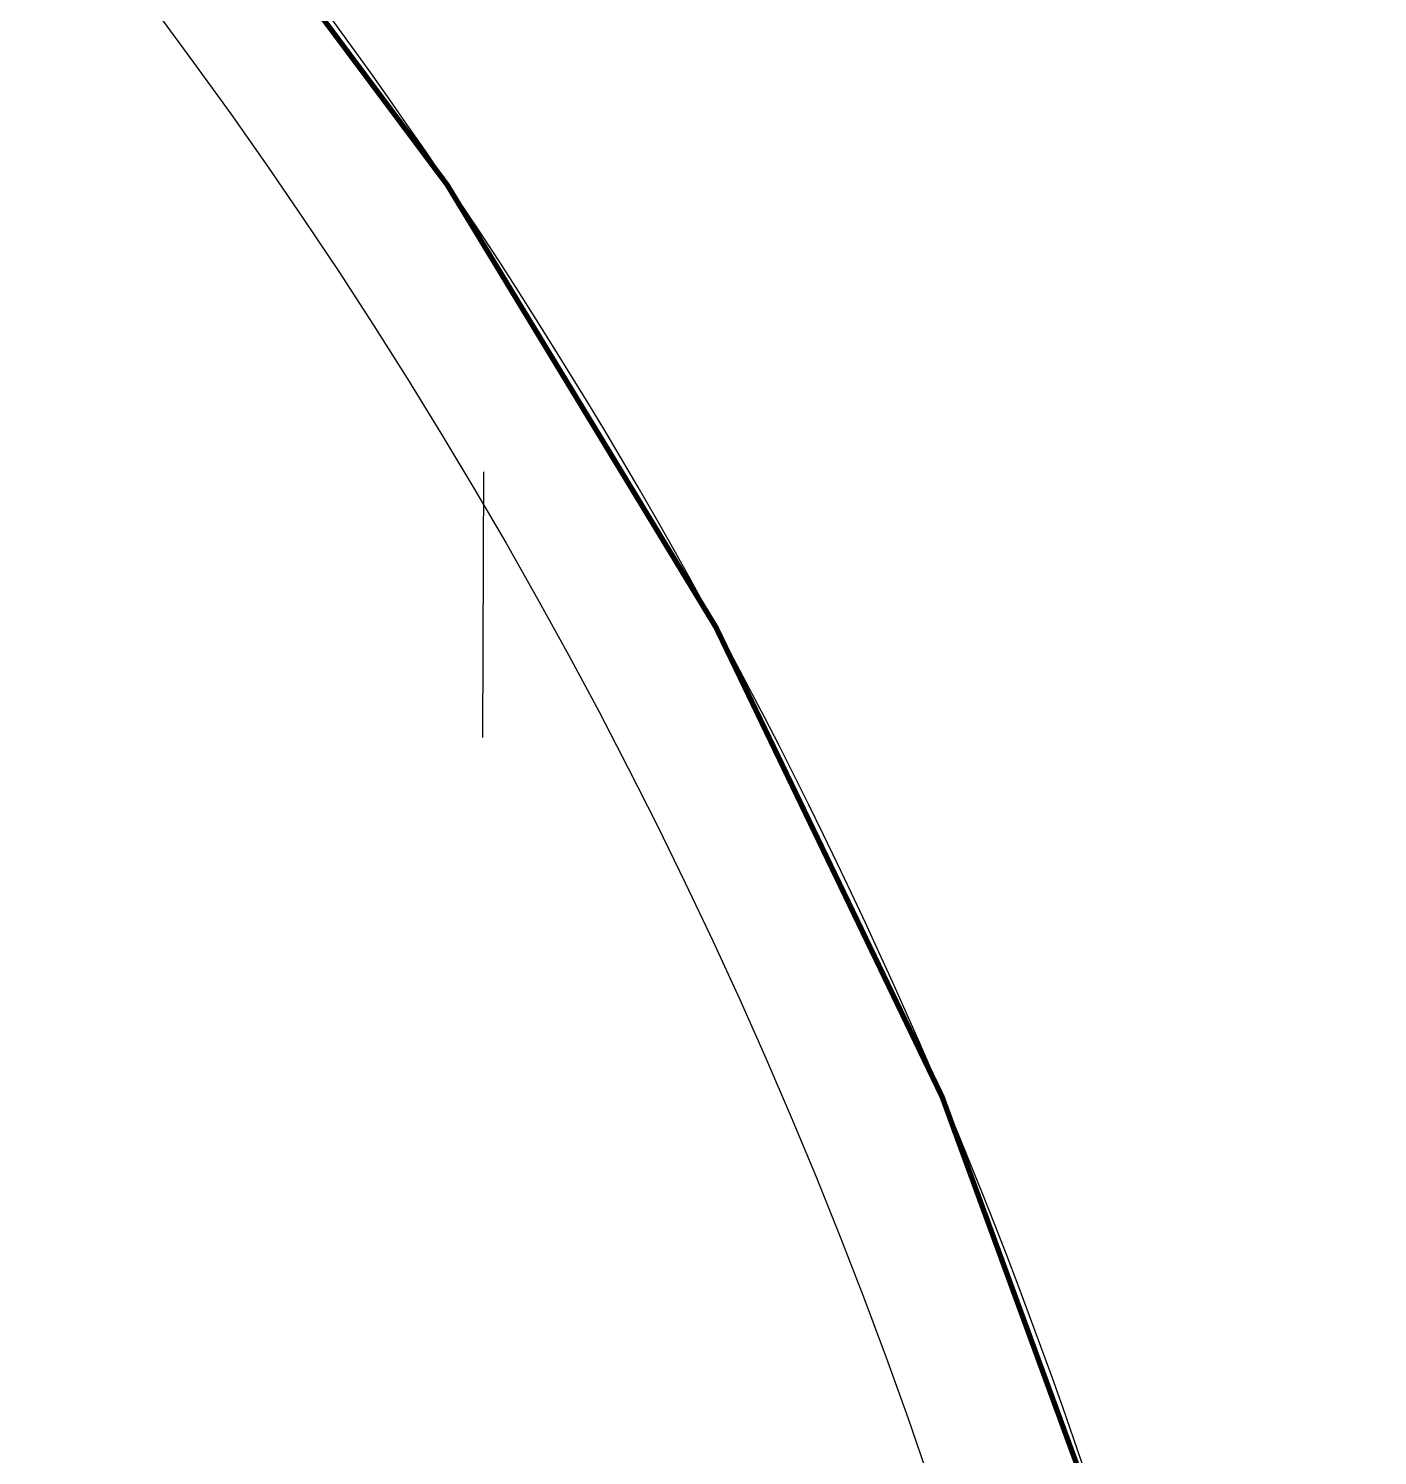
# Model space of a CAD drawing. Extents: x 0 to 595, y -1 to 841.
# Drawn here: x 455 to 475.85, y 199.17 to 221.24 of the extents above; entities that cross this region are included whole.
import ezdxf

# ---------------------------------------------------------------- set-up
doc = ezdxf.new("R2010")
doc.units = 0
doc.header["$MEASUREMENT"] = 0
doc.header["$XCLIPFRAME"] = 2
doc.linetypes.add('atContinuous2', pattern=[0])
doc.layers.add('at_Entity', color=7, linetype='Continuous')
picture_1 = doc.add_image_def('image1.jpg', size_in_pixel=(1446, 2048))

msp = doc.modelspace()

# ---------------------------------------------------------------- linework, layer by layer
at = {"layer": 'at_Entity', "color": 28}
msp.add_line((462.032, 214.385), (462.017, 210.279), dxfattribs=at)
at = {"layer": 'at_Entity', "color": 7}
msp.add_lwpolyline([(384.111, 255.003, 0.0822, 0.0822, 0), (392.614, 255.438, 0.0822, 0.0822, 0), (401.118, 255, 0.0822, 0.0822, 0), (409.372, 253.735, 0.0822, 0.0822, 0), (417.335, 251.686, 0.0822, 0.0822, 0), (424.965, 248.894, 0.0822, 0.0822, 0), (432.222, 245.398, 0.0822, 0.0822, 0), (439.064, 241.242, 0.0822, 0.0822, 0), (445.451, 236.465, 0.0822, 0.0822, 0), (451.342, 231.109, 0.0822, 0.0822, 0), (456.695, 225.216, 0.0822, 0.0822, 0), (461.47, 218.826, 0.0822, 0.0822, 0), (465.626, 211.981, 0.0822, 0.0822, 0), (469.121, 204.722, 0.0822, 0.0822, 0), (471.916, 197.09, 0.0822, 0.0822, 0), (473.968, 189.127, 0.0822, 0.0822, 0), (475.237, 180.873, 0.0822, 0.0822, 0), (475.682, 172.37, 0.0822, 0.0822, 0)], format="xyseb", dxfattribs=at)
msp.add_lwpolyline([(384.111, 255.003, 0.0822, 0.0822, 0), (392.614, 255.438, 0.0822, 0.0822, 0), (401.118, 255, 0.0822, 0.0822, 0), (409.372, 253.735, 0.0822, 0.0822, 0), (417.335, 251.686, 0.0822, 0.0822, 0), (424.965, 248.894, 0.0822, 0.0822, 0), (432.222, 245.398, 0.0822, 0.0822, 0), (439.064, 241.242, 0.0822, 0.0822, 0), (445.451, 236.465, 0.0822, 0.0822, 0), (451.342, 231.109, 0.0822, 0.0822, 0), (456.695, 225.216, 0.0822, 0.0822, 0), (461.47, 218.826, 0.0822, 0.0822, 0), (465.626, 211.981, 0.0822, 0.0822, 0), (469.121, 204.722, 0.0822, 0.0822, 0), (471.916, 197.09, 0.0822, 0.0822, 0), (473.968, 189.127, 0.0822, 0.0822, 0), (475.237, 180.873, 0.0822, 0.0822, 0), (475.682, 172.37, 0.0822, 0.0822, 0)], format="xyseb", dxfattribs=at)
msp.add_lwpolyline([(384.111, 255.003, 0.0822, 0.0822, 0), (392.614, 255.438, 0.0822, 0.0822, 0), (401.118, 255, 0.0822, 0.0822, 0), (409.372, 253.735, 0.0822, 0.0822, 0), (417.335, 251.686, 0.0822, 0.0822, 0), (424.965, 248.894, 0.0822, 0.0822, 0), (432.222, 245.398, 0.0822, 0.0822, 0), (439.064, 241.242, 0.0822, 0.0822, 0), (445.451, 236.465, 0.0822, 0.0822, 0), (451.342, 231.109, 0.0822, 0.0822, 0), (456.695, 225.216, 0.0822, 0.0822, 0), (461.47, 218.826, 0.0822, 0.0822, 0), (465.626, 211.981, 0.0822, 0.0822, 0), (469.121, 204.722, 0.0822, 0.0822, 0), (471.916, 197.09, 0.0822, 0.0822, 0), (473.968, 189.127, 0.0822, 0.0822, 0), (475.237, 180.873, 0.0822, 0.0822, 0), (475.682, 172.37, 0.0822, 0.0822, 0)], format="xyseb", dxfattribs=at)
msp.add_lwpolyline([(384.111, 255.003, 0.0822, 0.0822, 0), (392.614, 255.438, 0.0822, 0.0822, 0), (401.118, 255, 0.0822, 0.0822, 0), (409.372, 253.735, 0.0822, 0.0822, 0), (417.335, 251.686, 0.0822, 0.0822, 0), (424.965, 248.894, 0.0822, 0.0822, 0), (432.222, 245.398, 0.0822, 0.0822, 0), (439.064, 241.242, 0.0822, 0.0822, 0), (445.451, 236.465, 0.0822, 0.0822, 0), (451.342, 231.109, 0.0822, 0.0822, 0), (456.695, 225.216, 0.0822, 0.0822, 0), (461.47, 218.826, 0.0822, 0.0822, 0), (465.626, 211.981, 0.0822, 0.0822, 0), (469.121, 204.722, 0.0822, 0.0822, 0), (471.916, 197.09, 0.0822, 0.0822, 0), (473.968, 189.127, 0.0822, 0.0822, 0), (475.237, 180.873, 0.0822, 0.0822, 0), (475.682, 172.37, 0.0822, 0.0822, 0)], format="xyseb", dxfattribs=at)
at = {"layer": 'at_Entity', "color": 7, "linetype": 'atContinuous2'}
msp.add_circle((391.384, 172.548), 81.838, dxfattribs=at)
msp.add_arc((392.646, 172.406), 83.031, 359.97459, 90.0226, dxfattribs=at)

# ---------------------------------------------------------------- pictures from other files: only their frames are drawn
image = msp.add_image(picture_1, insert=(0, 0.007), size_in_units=(594.459, 841.545))
image.set_boundary_path([(0.0258, 2047.9834), (1446.026, 2047.9834), (1446.026, -0.0166), (0.0258, -0.0166), (0.0258, 2047.9834)])

doc.saveas('drawing.dxf')
